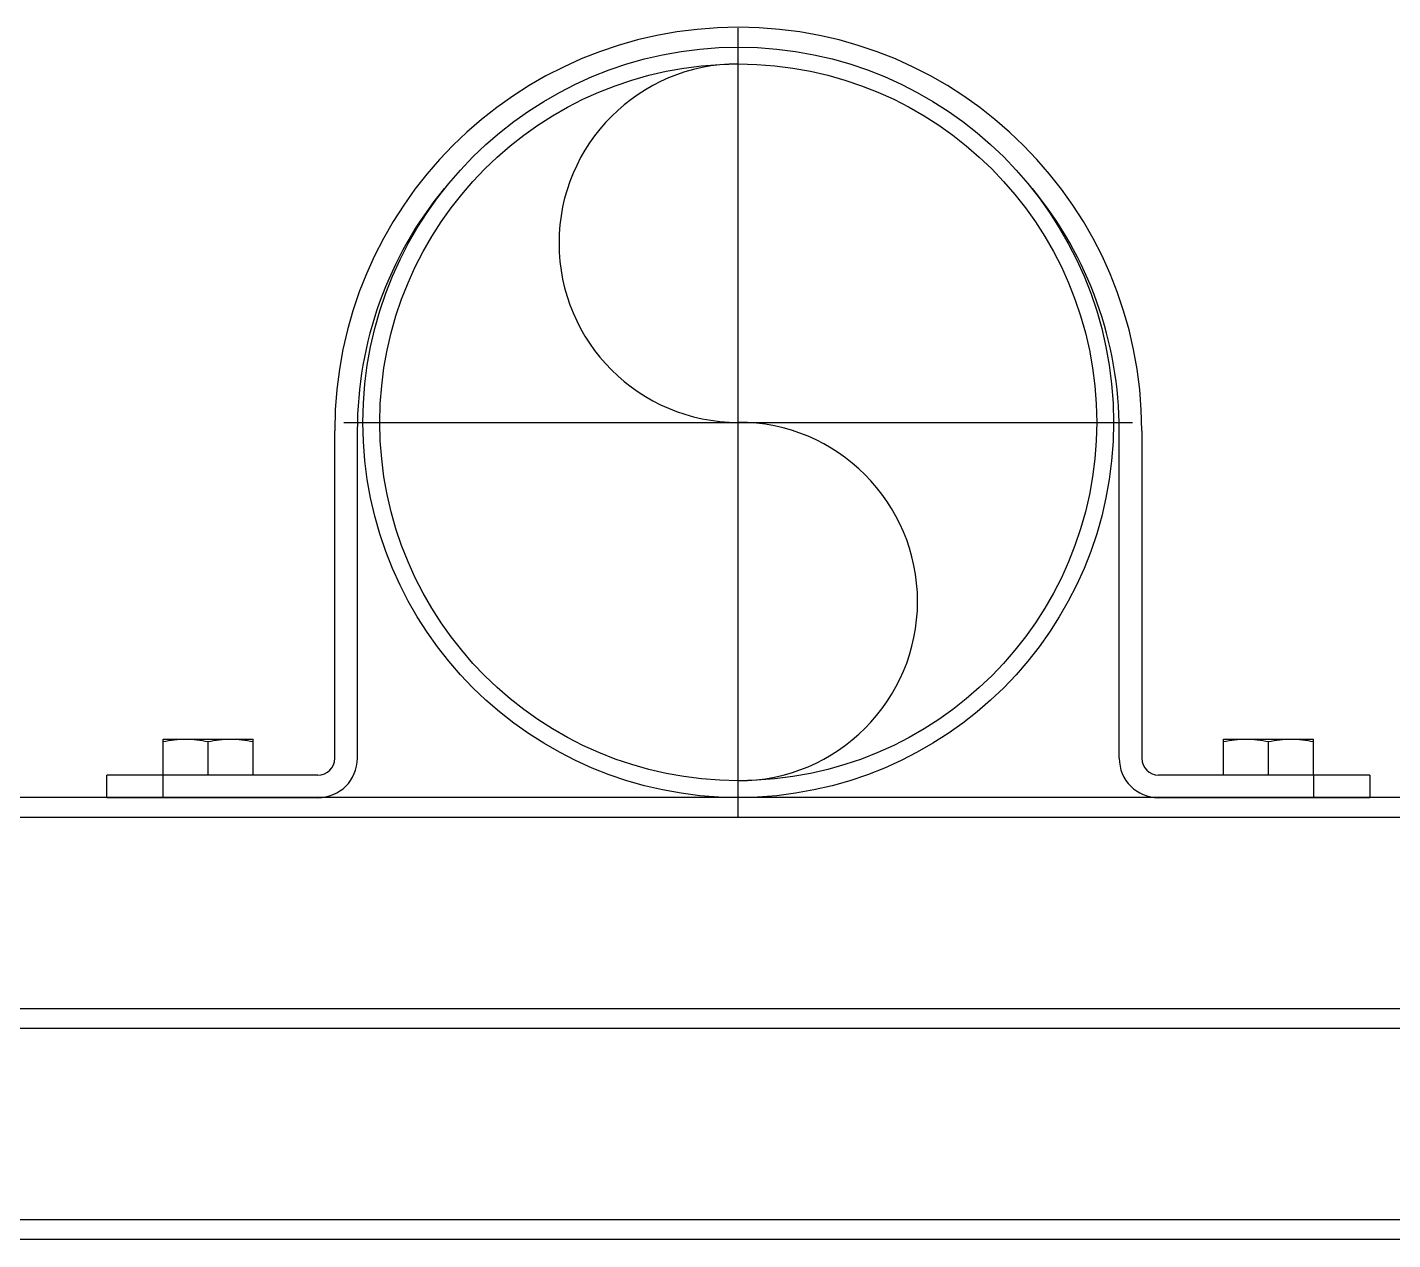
# Model space of a CAD drawing. Extents: x -409572 to -157272, y 600795 to 878326.
# Drawn here: x -397864 to -396625, y 804684 to 805784 of the extents above; entities that cross this region are included whole.
import ezdxf

# ---------------------------------------------------------------- set-up
doc = ezdxf.new("R2010")
doc.units = 0
doc.header["$LTSCALE"] = 1000
doc.header["$MEASUREMENT"] = 0
doc.linetypes.add('CENTER', pattern=[2, 1.25, -0.25, 0.25, -0.25])
doc.layers.get('0').update_dxf_attribs({"linetype": 'CONTINUOUS'})

msp = doc.modelspace()

# ---------------------------------------------------------------- linework, layer by layer
at = {"color": 0, "linetype": 'CENTER'}
for p, q in [((-397218.6, 805068), (-397218.6, 805783.7)), ((-397576.5, 805425.8), (-396860.8, 805425.8))]:
    msp.add_line(p, q, dxfattribs=at)
at = {"linetype": 'CONTINUOUS'}
for p, q in [((-397584.8, 805120.9), (-397584.8, 805418.2)), ((-397564.4, 805418.2), (-397564.4, 805120.9)), ((-396872.9, 805120.9), (-396872.9, 805418.2)), ((-396852.4, 805418.2), (-396852.4, 805120.9)), ((-397740.7, 805138.3), (-397658.9, 805138.3)), ((-397740.7, 805105.6), (-397740.7, 805138.3)), ((-397658.9, 805105.6), (-397658.9, 805138.3)), ((-396778.3, 805138.3), (-396696.5, 805138.3)), ((-396778.3, 805105.6), (-396778.3, 805138.3)), ((-396696.5, 805105.6), (-396696.5, 805138.3)), ((-397699.8, 805105.6), (-397699.8, 805136)), ((-396737.4, 805105.6), (-396737.4, 805136)), ((-397600.1, 805105.6), (-397791.8, 805105.6)), ((-397791.8, 805085.2), (-397791.8, 805105.6)), ((-397740.7, 805085.2), (-397740.7, 805105.6)), ((-396645.4, 805105.6), (-396837.1, 805105.6)), ((-396696.5, 805105.6), (-396696.5, 805085.2)), ((-396645.4, 805105.6), (-396645.4, 805085.2))]:
    msp.add_line(p, q, dxfattribs=at)
for p, q in [((-396395.6, 805085.2), (-399862.2, 805085.2)), ((-396395.6, 805067.3), (-399862.2, 805067.3)), ((-396017.2, 804893.5), (-400240.4, 804893.5)), ((-396017.2, 804875.6), (-400240.4, 804875.6)), ((-396375.1, 804701.9), (-399882.6, 804701.9)), ((-396375.1, 804684), (-399882.6, 804684))]:
    msp.add_line(p, q)
at = {"color": 7}
for p, q in [((-397791.8, 805085.2), (-397600.1, 805085.2)), ((-396837.1, 805085.2), (-396645.4, 805085.2))]:
    msp.add_line(p, q, dxfattribs=at)
at = {"linetype": 'CONTINUOUS'}
for radius in [340.6, 325.3]:
    msp.add_circle((-397218.6, 805425.8), radius, dxfattribs=at)
for centre, radius, start, end in [((-397218.6, 805418.2), 366.2, 0, 180), ((-397218.6, 805418.2), 345.8, 140.5165, 180), ((-397218.6, 805418.2), 345.8, 0, 39.4835), ((-397600.1, 805120.9), 35.8, 270, 0), ((-397600.1, 805120.9), 15.3, 270, 0), ((-396837.1, 805120.9), 35.8, 180, 270), ((-396837.1, 805120.9), 15.3, 180, 270)]:
    msp.add_arc(centre, radius, start, end, dxfattribs=at)
for centre, start, end in [((-397218.6, 805588.5), 90, 270), ((-397218.6, 805263.2), 270, 90)]:
    msp.add_arc(centre, 162.7, start, end)
for points in [[(-397740.7, 805136), (-397734, 805137.4), (-397727.1, 805138.3), (-397720.3, 805138.3)], [(-397720.3, 805138.3), (-397713.4, 805138.3), (-397706.5, 805137.4), (-397699.8, 805136)], [(-397699.8, 805136), (-397693.1, 805137.4), (-397686.2, 805138.3), (-397679.4, 805138.3)], [(-397679.4, 805138.3), (-397672.5, 805138.3), (-397665.6, 805137.4), (-397658.9, 805136)], [(-396778.3, 805136), (-396771.6, 805137.4), (-396764.7, 805138.3), (-396757.9, 805138.3)], [(-396757.9, 805138.3), (-396751, 805138.3), (-396744.1, 805137.4), (-396737.4, 805136)], [(-396737.4, 805136), (-396730.7, 805137.4), (-396723.8, 805138.3), (-396717, 805138.3)], [(-396717, 805138.3), (-396710.1, 805138.3), (-396703.2, 805137.4), (-396696.5, 805136)]]:
    msp.add_open_spline(points, degree=3, dxfattribs=at)

doc.saveas('drawing.dxf')
